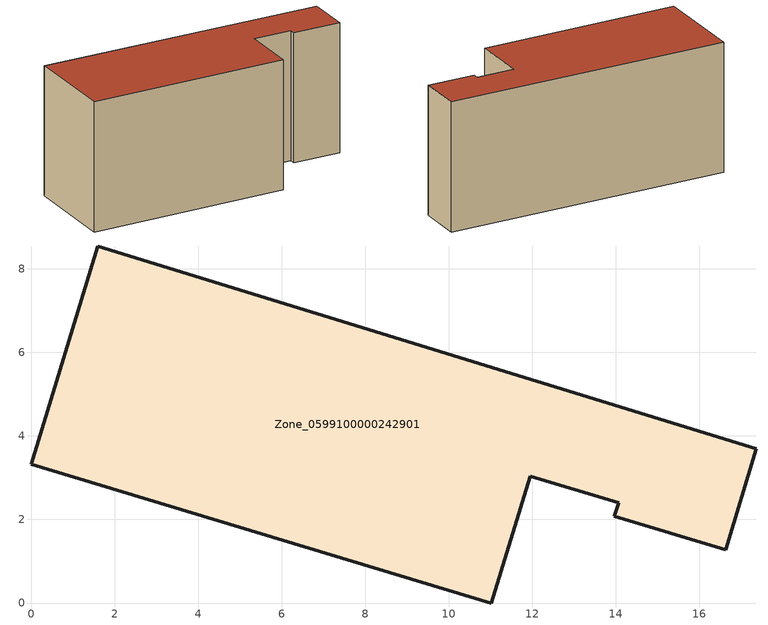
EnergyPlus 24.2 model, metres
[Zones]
Zone_0599100000242901
 floor ground (C_G): 14.07,2.4 11.95,3.04 11.02,0 0,3.33 1.6,8.55 17.37,3.69 16.63,1.27 13.97,2.08 z0
 wall outside (C_F): 11.95,3.04 14.07,2.4 13.97,2.08 16.63,1.27 17.37,3.69 1.6,8.55 0,3.33 11.02,0 11.95,3.04 z0:7.54
 roof outside (C_R): 16.63,1.27 17.37,3.69 1.6,8.55 0,3.33 11.02,0 11.95,3.04 14.07,2.4 13.97,2.08 z7.54
[BUILDING]
Pand.0599100000242901: North Axis=0; Terrain=City; Loads Convergence Tolerance Value=0.04; Temperature Convergence Tolerance Value=0.4; Solar Distribution=FullExterior; Maximum Number of Warmup Days=25; Minimum Number of Warmup Days=1
[Site:Location]
Rotterdam.The.Hague.AP_ZH_NLD Design_Conditions: Latitude=51.96; Longitude=4.45; Time Zone=1; Elevation=-4.5
[SITE:GROUNDTEMPERATURE:BUILDINGSURFACE]
18, 18, 18, 18, 18, 18, 18, 18, 18, 18, 18, 18
[MATERIAL] Thermal Absorptance=0.9; Solar Absorptance=0.7; Visible Absorptance=0.7
Name | Roughness | Thickness | Conductivity | Density | Specific Heat
G.TI.1975-1991 | MediumSmooth | 0.15 | 0.288461 | 540 | 1210
F.TI.1975-1991 | Rough | 0.3 | 0.230769 | 1920 | 840
R.TI.1975-1991 | MediumRough | 0.2 | 0.153846 | 1500 | 1000
[CONSTRUCTION]
C_G: G.TI.1975-1991
C_F: F.TI.1975-1991
C_R: R.TI.1975-1991
[ZONE]
Zone_0599100000242901: Type=1; Multiplier=1; Ceiling Height=Autocalculate; Volume=Autocalculate; Floor Area=autocalculate; Part of Total Floor Area=Yes
[ZONEINFILTRATION:DESIGNFLOWRATE]
Infil_Zone_0599100000242901: Zone or ZoneList or Space or SpaceList=Zone_0599100000242901; Schedule=AlwaysOn; Design Flow Rate Calculation Method=Flow/Area; Flow Rate per Floor Area=0.003; Constant Term Coefficient=1; Temperature Term Coefficient=0; Velocity Term Coefficient=0; Velocity Squared Term Coefficient=0
[HVACTEMPLATE:ZONE:IDEALLOADSAIRSYSTEM]
Zone_0599100000242901: Maximum Heating Supply Air Temperature=50; Minimum Cooling Supply Air Temperature=13; Maximum Heating Supply Air Humidity Ratio=0.0156; Minimum Cooling Supply Air Humidity Ratio=0.0077; Heating Limit=NoLimit; Cooling Limit=NoLimit; Dehumidification Control Type=ConstantSensibleHeatRatio; Cooling Sensible Heat Ratio=0.7; Dehumidification Setpoint=60; Humidification Control Type=None; Humidification Setpoint=30; Outdoor Air Method=None; Outdoor Air Flow Rate per Person=0.00944; Outdoor Air Flow Rate per Zone Floor Area=0; Outdoor Air Flow Rate per Zone=0; Demand Controlled Ventilation Type=None; Outdoor Air Economizer Type=NoEconomizer; Heat Recovery Type=None; Sensible Heat Recovery Effectiveness=0.7; Latent Heat Recovery Effectiveness=0.65
[ZONECONTROL:THERMOSTAT]
ThermostatControl_Zone_0599100000242901: Zone or ZoneList=Zone_0599100000242901; Control Type Schedule=DualSetpointControlType; Control 1=Thermostat_Zone_0599100000242901; Temperature Difference Between Cutout And Setpoint=0
[THERMOSTATSETPOINT:DUALSETPOINT]
Thermostat_Zone_0599100000242901: Heating Setpoint Temperature Schedule=HeatingSetpoint_Zone_0599100000242901; Cooling Setpoint Temperature Schedule=CoolingSetpoint_Zone_0599100000242901
[SCHEDULE:COMPACT]
HeatingSetpoint_Zone_0599100000242901: Through: 12/31, For: AllDays, Until: 24:00, 21
CoolingSetpoint_Zone_0599100000242901: Through: 12/31, For: AllDays, Until: 24:00, 24
DualSetpointControlType: Through: 12/31, For: AllDays, Until: 24:00, 4
AlwaysOn: Through: 12/31, For: AllDays, Until: 24:00, 1
